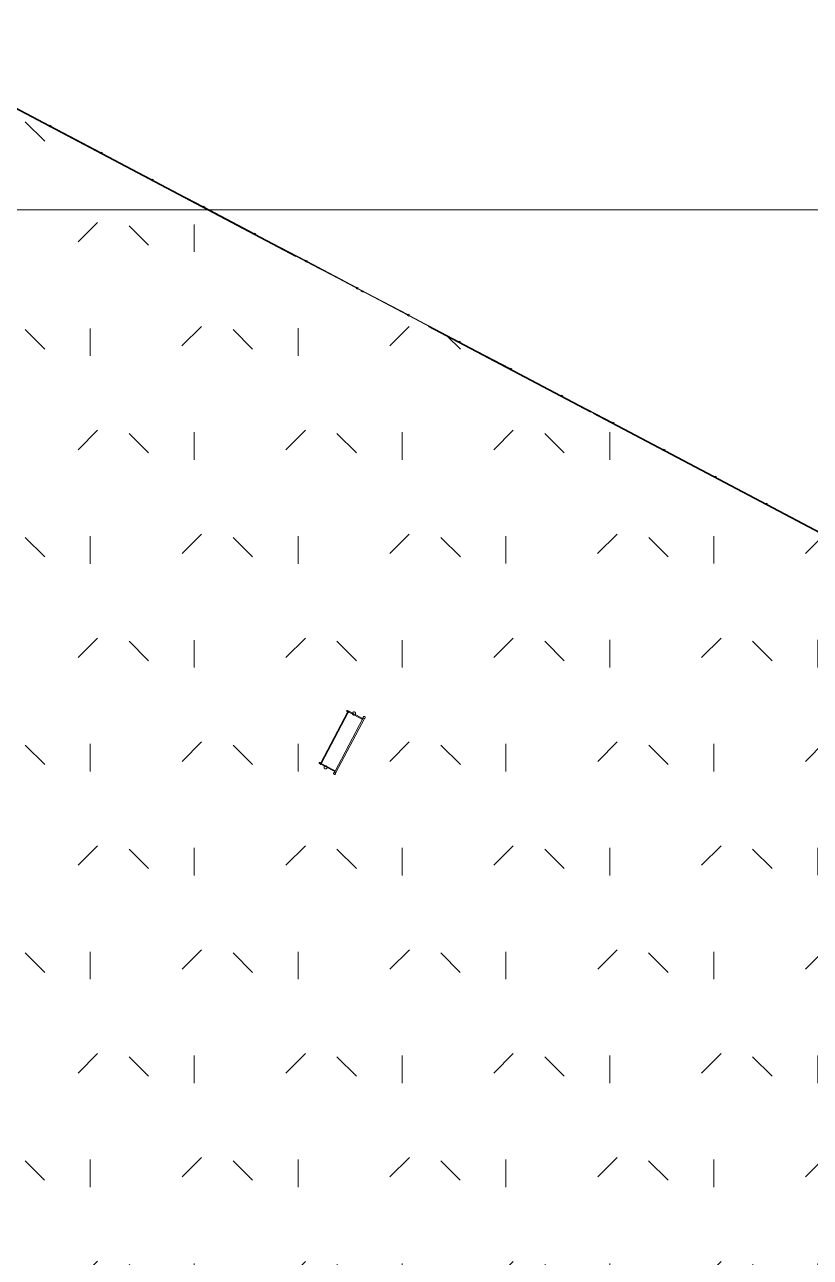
# Model space of a CAD drawing. Header units: metres. Extents: x -207 to 292, y -187 to 169.
# Drawn here: x -47.29 to -20.13, y 82.7 to 125.32 of the extents above; entities that cross this region are included whole.
import ezdxf

# ---------------------------------------------------------------- set-up
doc = ezdxf.new("R2010")
doc.units = ezdxf.units.M
doc.linetypes.add('IMPORT-IMPORT-LÍMITE2 _2_', pattern=[36.83, 6.35, -2.54, 0, -2.54, 25.4, 0, 0, 0])
for name, color, linetype, lineweight in [('A-GLAZ-CWMG', 7, 'Continuous', 9), ('ACHURADO', 7, 'Continuous', 9), ('C-TOPO', 7, 'Continuous', 9), ('G-IMPT', 7, 'Continuous', 9), ('grilla', 7, 'Continuous', 9), ('linea propiedad', 7, 'IMPORT-IMPORT-LÍMITE2 _2_', 35)]:
    doc.layers.add(name, color=color, linetype=linetype, lineweight=lineweight)
doc.layers.add('PR10-ARQ-PL-001-Emplazamiento-C-1_dwg', color=7, linetype='Continuous', lineweight=9, true_color=0x767676)

# ---------------------------------------------------------------- blocks, each defined once
blk = doc.blocks.new('PR10-ARQ-PL-001-Emplazamiento-C-1_dwg_Circular Mullion - 5mm-517344-PLANTA EMPLAZAMIENTO-674655-PLANTA EMPLAZAMIENTO ACTUALIZADO')
at = {"layer": 'A-GLAZ-CWMG', "flags": 128}
for points in [[(-84.442, 139.656), (-83.711, 141.464), (-83.713, 141.465), (-83.716, 141.466), (-84.446, 139.658), (-84.444, 139.657)], [(-84.444, 139.657), (-83.713, 141.465)]]:
    blk.add_lwpolyline(points, close=True, dxfattribs=at)
blk = doc.blocks.new('PR10-ARQ-PL-001-Emplazamiento-C-1_dwg_Rectangular Mullion - 50 x 50 mm-517346-PLANTA EMPLAZAMIENTO-674657-PLANTA EMPLAZAMIENTO ACTUALIZADO')
at = {"layer": 'A-GLAZ-CWMG', "flags": 128}
blk.add_lwpolyline([(0.025, 0.025), (-0.025, 0.025), (-0.025, -0.025), (0.025, -0.025)], close=True, dxfattribs=at)
blk = doc.blocks.new('PR10-ARQ-PL-001-Emplazamiento-C-1_dwg_Rectangular Mullion - 50 x 50 mm-517357-PLANTA EMPLAZAMIENTO-674659-PLANTA EMPLAZAMIENTO ACTUALIZADO')
at = {"layer": 'A-GLAZ-CWMG', "flags": 128}
blk.add_lwpolyline([(0.025, 0.025), (0.025, -0.025), (-0.025, -0.025), (-0.025, 0.025)], close=True, dxfattribs=at)
blk = doc.blocks.new('PR10-ARQ-PL-001-Emplazamiento-C-1_dwg_Sports-Recreation_Goals-Nets_Unisport_Minihandball-goal-anchored - Default-580701-PLANTA EMPLAZAMIENTO-674709-PLANTA EMPLAZAMIENTO ACTUALIZADO')
at = {"layer": 'G-IMPT', "flags": 128}
for points in [[(-1.038, 0.123), (-1.04, 0.123), (-1.042, 0.124), (-1.044, 0.124), (-1.046, 0.124), (-1.048, 0.124), (-1.05, 0.124), (-1.053, 0.124), (-1.055, 0.124), (-1.057, 0.124), (-1.059, 0.124), (-1.061, 0.123), (-1.063, 0.123), (-1.065, 0.123), (-1.067, 0.122), (-1.069, 0.121), (-1.071, 0.121), (-1.073, 0.12), (-1.075, 0.119), (-1.077, 0.118), (-1.078, 0.117), (-1.08, 0.116), (-1.082, 0.115), (-1.084, 0.114), (-1.085, 0.112), (-1.087, 0.111), (-1.089, 0.11), (-1.09, 0.108), (-1.092, 0.107), (-1.093, 0.105), (-1.094, 0.103), (-1.095, 0.102), (-1.097, 0.1), (-1.098, 0.098), (-1.099, 0.096), (-1.1, 0.095), (-1.101, 0.093), (-1.102, 0.091), (-1.102, 0.089), (-1.103, 0.087), (-1.104, 0.085), (-1.104, 0.083), (-1.105, 0.081), (-1.105, 0.079), (-1.106, 0.077), (-1.106, 0.075), (-1.106, 0.073), (-1.106, 0.07), (-1.106, 0.068), (-1.106, 0.066), (-1.106, 0.064), (-1.106, 0.062), (-1.105, 0.06), (-1.105, 0.058), (-1.104, 0.056), (-1.104, 0.054), (-1.103, 0.052), (-1.102, 0.05), (-1.102, 0.048), (-1.101, 0.046), (-1.1, 0.044), (-1.099, 0.042), (-1.098, 0.041), (-1.097, 0.039), (-1.095, 0.037), (-1.094, 0.035), (-1.093, 0.034), (-1.092, 0.032), (-1.09, 0.031), (-1.089, 0.029), (-1.087, 0.028), (-1.085, 0.026), (-1.084, 0.025), (-1.082, 0.024), (-1.08, 0.023), (-1.078, 0.022), (-1.077, 0.021), (-1.075, 0.02), (-1.073, 0.019), (-1.071, 0.018), (-1.069, 0.017), (-1.067, 0.017), (-1.065, 0.016), (-1.063, 0.016), (-1.061, 0.015), (-1.059, 0.015), (-1.057, 0.015), (-1.055, 0.015), (-1.053, 0.014), (-1.05, 0.014), (-1.048, 0.014), (-1.046, 0.015), (-1.044, 0.015), (-1.042, 0.015), (-1.04, 0.016), (-1.038, 0.016)], [(-1.038, 0.261), (-1.038, 0.293), (-1.043, 0.293), (-1.043, 0.261)], [(-1.024, 0.305), (-1.022, 0.305), (-1.021, 0.305), (-1.02, 0.304), (-1.018, 0.304), (-1.017, 0.304), (-1.016, 0.305), (-1.014, 0.305), (-1.013, 0.305), (-1.011, 0.305), (-1.009, 0.306), (-1.007, 0.307), (-1.006, 0.308), (-1.004, 0.309), (-1.003, 0.31), (-1.001, 0.311), (-1, 0.312), (-1, 0.313), (-0.999, 0.315), (-0.999, 0.316), (-0.998, 0.317), (-0.998, 0.319), (-0.998, 0.324), (-0.998, 0.325), (-0.999, 0.327), (-0.999, 0.328), (-1, 0.329), (-1, 0.331), (-1.001, 0.332), (-1.003, 0.333), (-1.004, 0.334), (-1.006, 0.335), (-1.007, 0.336), (-1.009, 0.337), (-1.011, 0.337), (-1.013, 0.338), (-1.015, 0.338), (-1.016, 0.338), (-1.018, 0.338), (-1.02, 0.338), (-1.022, 0.338), (-1.024, 0.338), (-1.026, 0.337), (-1.027, 0.337), (-1.029, 0.336), (-1.031, 0.335), (-1.032, 0.334), (-1.034, 0.333), (-1.035, 0.332), (-1.036, 0.331), (-1.037, 0.329), (-1.037, 0.328), (-1.038, 0.327), (-1.038, 0.325), (-1.038, 0.324), (-1.038, 0.319), (-1.038, 0.317), (-1.038, 0.316), (-1.037, 0.315), (-1.037, 0.313), (-1.036, 0.312), (-1.035, 0.311), (-1.034, 0.31), (-1.032, 0.309), (-1.031, 0.308), (-1.029, 0.307), (-1.027, 0.306), (-1.026, 0.305)], [(-1.006, -0.231), (-1.006, 0.293), (-1.038, 0.293), (-1.038, -0.231)], [(-1.022, 0.293), (-1.014, 0.293), (-1.014, 0.305), (-1.016, 0.305), (-1.017, 0.304), (-1.018, 0.304), (-1.02, 0.304), (-1.021, 0.305), (-1.022, 0.305)], [(-0.988, 0.261), (-0.988, 0.293), (-1.006, 0.293), (-1.006, 0.261)], [(-1.006, 0.101), (-1.006, 0.038), (-1.005, 0.039), (-1.004, 0.041), (-1.003, 0.043), (-1.002, 0.045), (-1.001, 0.047), (-1, 0.048), (-0.999, 0.05), (-0.999, 0.052), (-0.998, 0.054), (-0.998, 0.056), (-0.997, 0.058), (-0.997, 0.06), (-0.996, 0.062), (-0.996, 0.064), (-0.996, 0.066), (-0.996, 0.068), (-0.996, 0.07), (-0.996, 0.072), (-0.996, 0.074), (-0.996, 0.077), (-0.997, 0.079), (-0.997, 0.081), (-0.998, 0.083), (-0.998, 0.084), (-0.999, 0.086), (-0.999, 0.088), (-1, 0.09), (-1.001, 0.092), (-1.002, 0.094), (-1.003, 0.096), (-1.004, 0.098), (-1.005, 0.099)], [(-0.988, 0.264), (0.988, 0.264), (0.988, 0.29), (-0.988, 0.29)], [(0.988, 0.261), (1.006, 0.261), (1.006, 0.293), (0.988, 0.293)], [(1.006, 0.101), (1.005, 0.099), (1.004, 0.098), (1.003, 0.096), (1.002, 0.094), (1.001, 0.092), (1, 0.09), (0.999, 0.088), (0.999, 0.086), (0.998, 0.084), (0.998, 0.083), (0.997, 0.081), (0.997, 0.079), (0.996, 0.077), (0.996, 0.074), (0.996, 0.072), (0.996, 0.07), (0.996, 0.068), (0.996, 0.066), (0.996, 0.064), (0.996, 0.062), (0.997, 0.06), (0.997, 0.058), (0.998, 0.056), (0.998, 0.054), (0.999, 0.052), (0.999, 0.05), (1, 0.048), (1.001, 0.047), (1.002, 0.045), (1.003, 0.043), (1.004, 0.041), (1.005, 0.039), (1.006, 0.038)], [(1.013, 0.305), (1.014, 0.305), (1.016, 0.305), (1.017, 0.304), (1.018, 0.304), (1.02, 0.304), (1.021, 0.305), (1.022, 0.305), (1.024, 0.305), (1.026, 0.305), (1.027, 0.306), (1.029, 0.307), (1.031, 0.308), (1.032, 0.309), (1.034, 0.31), (1.035, 0.311), (1.036, 0.312), (1.037, 0.313), (1.037, 0.315), (1.038, 0.316), (1.038, 0.317), (1.038, 0.319), (1.038, 0.324), (1.038, 0.325), (1.038, 0.327), (1.037, 0.328), (1.037, 0.329), (1.036, 0.331), (1.035, 0.332), (1.034, 0.333), (1.032, 0.334), (1.031, 0.335), (1.029, 0.336), (1.027, 0.337), (1.026, 0.337), (1.024, 0.338), (1.022, 0.338), (1.02, 0.338), (1.018, 0.338), (1.016, 0.338), (1.015, 0.338), (1.013, 0.338), (1.011, 0.337), (1.009, 0.337), (1.007, 0.336), (1.006, 0.335), (1.004, 0.334), (1.003, 0.333), (1.001, 0.332), (1, 0.331), (1, 0.329), (0.999, 0.328), (0.999, 0.327), (0.998, 0.325), (0.998, 0.324), (0.998, 0.319), (0.998, 0.317), (0.999, 0.316), (0.999, 0.315), (1, 0.313), (1, 0.312), (1.001, 0.311), (1.003, 0.31), (1.004, 0.309), (1.006, 0.308), (1.007, 0.307), (1.009, 0.306), (1.011, 0.305)], [(1.006, -0.231), (1.038, -0.231), (1.038, 0.293), (1.006, 0.293)], [(1.014, 0.293), (1.022, 0.293), (1.022, 0.305), (1.021, 0.305), (1.02, 0.304), (1.018, 0.304), (1.017, 0.304), (1.016, 0.305), (1.014, 0.305)], [(1.038, 0.261), (1.043, 0.261), (1.043, 0.293), (1.038, 0.293)], [(1.038, 0.123), (1.038, 0.016), (1.04, 0.016), (1.042, 0.015), (1.044, 0.015), (1.046, 0.015), (1.048, 0.014), (1.05, 0.014), (1.053, 0.014), (1.055, 0.015), (1.057, 0.015), (1.059, 0.015), (1.061, 0.015), (1.063, 0.016), (1.065, 0.016), (1.067, 0.017), (1.069, 0.017), (1.071, 0.018), (1.073, 0.019), (1.075, 0.02), (1.077, 0.021), (1.078, 0.022), (1.08, 0.023), (1.082, 0.024), (1.084, 0.025), (1.085, 0.026), (1.087, 0.028), (1.089, 0.029), (1.09, 0.031), (1.092, 0.032), (1.093, 0.034), (1.094, 0.035), (1.095, 0.037), (1.097, 0.039), (1.098, 0.041), (1.099, 0.042), (1.1, 0.044), (1.101, 0.046), (1.102, 0.048), (1.102, 0.05), (1.103, 0.052), (1.104, 0.054), (1.104, 0.056), (1.105, 0.058), (1.105, 0.06), (1.106, 0.062), (1.106, 0.064), (1.106, 0.066), (1.106, 0.068), (1.106, 0.07), (1.106, 0.073), (1.106, 0.075), (1.106, 0.077), (1.105, 0.079), (1.105, 0.081), (1.104, 0.083), (1.104, 0.085), (1.103, 0.087), (1.102, 0.089), (1.102, 0.091), (1.101, 0.093), (1.1, 0.095), (1.099, 0.096), (1.098, 0.098), (1.097, 0.1), (1.095, 0.102), (1.094, 0.103), (1.093, 0.105), (1.092, 0.107), (1.09, 0.108), (1.089, 0.11), (1.087, 0.111), (1.085, 0.112), (1.084, 0.114), (1.082, 0.115), (1.08, 0.116), (1.078, 0.117), (1.077, 0.118), (1.075, 0.119), (1.073, 0.12), (1.071, 0.121), (1.069, 0.121), (1.067, 0.122), (1.065, 0.123), (1.063, 0.123), (1.061, 0.123), (1.059, 0.124), (1.057, 0.124), (1.055, 0.124), (1.053, 0.124), (1.05, 0.124), (1.048, 0.124), (1.046, 0.124), (1.044, 0.124), (1.042, 0.124), (1.04, 0.123)], [(-1.067, -0.28), (-1.068, -0.279), (-1.069, -0.278), (-1.071, -0.277), (-1.072, -0.276), (-1.073, -0.275), (-1.075, -0.274), (-1.076, -0.273), (-1.078, -0.272), (-1.079, -0.271), (-1.081, -0.271), (-1.082, -0.27), (-1.084, -0.27), (-1.085, -0.269), (-1.087, -0.269), (-1.089, -0.269), (-1.09, -0.269), (-1.092, -0.268), (-1.094, -0.268), (-1.095, -0.269), (-1.097, -0.269), (-1.099, -0.269), (-1.1, -0.269), (-1.102, -0.27), (-1.103, -0.27), (-1.105, -0.271), (-1.107, -0.271), (-1.108, -0.272), (-1.11, -0.273), (-1.111, -0.273), (-1.112, -0.274), (-1.114, -0.275), (-1.115, -0.276), (-1.116, -0.277), (-1.118, -0.278), (-1.119, -0.28), (-1.12, -0.281), (-1.121, -0.282), (-1.122, -0.283), (-1.123, -0.285), (-1.124, -0.286), (-1.124, -0.288), (-1.125, -0.289), (-1.126, -0.291), (-1.126, -0.292), (-1.127, -0.294), (-1.127, -0.295), (-1.128, -0.297), (-1.128, -0.299), (-1.128, -0.3), (-1.128, -0.302), (-1.128, -0.304), (-1.128, -0.305), (-1.128, -0.307), (-1.128, -0.309), (-1.128, -0.31), (-1.127, -0.312), (-1.127, -0.313), (-1.126, -0.315), (-1.126, -0.317), (-1.125, -0.318), (-1.124, -0.32), (-1.124, -0.321), (-1.123, -0.323), (-1.122, -0.324), (-1.121, -0.325), (-1.12, -0.327), (-1.119, -0.328), (-1.118, -0.329), (-1.116, -0.33), (-1.115, -0.331), (-1.114, -0.332), (-1.112, -0.333), (-1.111, -0.334), (-1.11, -0.335), (-1.108, -0.335), (-1.107, -0.336), (-1.105, -0.337), (-1.103, -0.337), (-1.102, -0.338), (-1.1, -0.338), (-1.099, -0.338), (-1.097, -0.339), (-1.095, -0.339), (-1.094, -0.339), (-1.092, -0.339), (-1.09, -0.339), (-1.089, -0.339), (-1.087, -0.338), (-1.085, -0.338), (-1.084, -0.338), (-1.082, -0.337), (-1.081, -0.336), (-1.079, -0.336), (-1.078, -0.335), (-1.076, -0.334), (-1.075, -0.334), (-1.073, -0.333), (-1.072, -0.332), (-1.071, -0.331), (-1.069, -0.33), (-1.068, -0.328), (-1.067, -0.327)], [(-1.067, -0.285), (-0.79, -0.285), (-0.79, -0.28), (-1.067, -0.28)], [(-1.067, -0.327), (1.066, -0.327), (1.066, -0.285), (-1.067, -0.285)], [(-1.007, -0.28), (-1.007, -0.231), (-1.037, -0.231), (-1.037, -0.28)], [(0.79, -0.285), (1.066, -0.285), (1.066, -0.28), (0.79, -0.28)], [(1.007, -0.28), (1.037, -0.28), (1.037, -0.231), (1.007, -0.231)], [(1.066, -0.28), (1.066, -0.327), (1.067, -0.328), (1.068, -0.33), (1.07, -0.331), (1.071, -0.332), (1.072, -0.333), (1.074, -0.334), (1.075, -0.334), (1.076, -0.335), (1.078, -0.336), (1.079, -0.336), (1.081, -0.337), (1.083, -0.338), (1.084, -0.338), (1.086, -0.338), (1.088, -0.339), (1.089, -0.339), (1.091, -0.339), (1.093, -0.339), (1.094, -0.339), (1.096, -0.339), (1.097, -0.338), (1.099, -0.338), (1.101, -0.338), (1.102, -0.337), (1.104, -0.337), (1.105, -0.336), (1.107, -0.335), (1.108, -0.335), (1.11, -0.334), (1.111, -0.333), (1.113, -0.332), (1.114, -0.331), (1.115, -0.33), (1.117, -0.329), (1.118, -0.328), (1.119, -0.327), (1.12, -0.325), (1.121, -0.324), (1.122, -0.323), (1.123, -0.321), (1.123, -0.32), (1.124, -0.318), (1.125, -0.317), (1.125, -0.315), (1.126, -0.313), (1.126, -0.312), (1.127, -0.31), (1.127, -0.309), (1.127, -0.307), (1.127, -0.305), (1.127, -0.304), (1.127, -0.302), (1.127, -0.3), (1.127, -0.299), (1.127, -0.297), (1.126, -0.295), (1.126, -0.294), (1.125, -0.292), (1.125, -0.291), (1.124, -0.289), (1.123, -0.288), (1.123, -0.286), (1.122, -0.285), (1.121, -0.283), (1.12, -0.282), (1.119, -0.281), (1.118, -0.28), (1.117, -0.278), (1.115, -0.277), (1.114, -0.276), (1.113, -0.275), (1.111, -0.274), (1.11, -0.273), (1.108, -0.273), (1.107, -0.272), (1.105, -0.271), (1.104, -0.271), (1.102, -0.27), (1.101, -0.27), (1.099, -0.269), (1.097, -0.269), (1.096, -0.269), (1.094, -0.269), (1.093, -0.268), (1.091, -0.268), (1.089, -0.269), (1.088, -0.269), (1.086, -0.269), (1.084, -0.269), (1.083, -0.27), (1.081, -0.27), (1.079, -0.271), (1.078, -0.271), (1.076, -0.272), (1.075, -0.273), (1.074, -0.274), (1.072, -0.275), (1.071, -0.276), (1.07, -0.277), (1.068, -0.278), (1.067, -0.279)], [(1.099, -0.293), (1.099, -0.293), (1.099, -0.293)]]:
    blk.add_lwpolyline(points, close=True, dxfattribs=at)
blk.add_lwpolyline([(-1.099, -0.293), (-1.099, -0.293), (-1.099, -0.293), (-1.099, -0.293), (-1.099, -0.293), (-1.099, -0.293)], dxfattribs=at)
blk = doc.blocks.new('PR10-ARQ-PL-001-Emplazamiento-C-1_dwg-674643-PLANTA EMPLAZAMIENTO ACTUALIZADO')
at = {"layer": 'ACHURADO'}
h = blk.add_hatch(dxfattribs=at)
h.set_pattern_fill('FP_1', color=256, style=0, pattern_type=2)
h.set_pattern_definition([(90, (-655750.258, -5498481.082), (-3.592, 3.592), [0.9525, -6.232]), (45, (-655750.258, -5498481.082), (-3.5921024484, 3.5921024484), [0.9525, -4.127]), (135, (-655750.258, -5498481.082), (-3.5921024484, -3.5921024484), [0.9525, -4.127])])
h.paths.add_polyline_path([(-161.771, -49.779), (-127.862, -43.679), (-120.948, -28.309), (-111.803, -11.418), (-104.331, 0.453), (-97.266, 16.755), (-92.284, 29.861), (-84.153, 48.383), (-83.895, 48.922), (-83.576, 49.56), (-83.246, 50.193), (-82.906, 50.82), (-82.555, 51.442), (-82.193, 52.057), (-81.821, 52.666), (-81.047, 53.865), (-80.645, 54.455), (-80.233, 55.037), (-79.811, 55.613), (-79.38, 56.182), (-75.091, 62.133), (-74.617, 62.76), (-74.134, 63.38), (-73.641, 63.992), (-73.138, 64.596), (-72.625, 65.192), (-72.103, 65.779), (-71.572, 66.359), (-70.664, 67.305), (-70.482, 67.491), (-69.923, 68.045), (-69.356, 68.589), (-68.78, 69.124), (-68.196, 69.65), (-67.003, 70.673), (-66.394, 71.17), (-65.778, 71.658), (-65.153, 72.136), (-64.522, 72.603), (-63.882, 73.061), (-63.236, 73.508), (-62.583, 73.945), (-61.922, 74.371), (-61.255, 74.787), (-60.582, 75.192), (-59.902, 75.586), (-59.306, 75.883), (-58.704, 76.167), (-58.097, 76.441), (-57.486, 76.702), (-56.869, 76.952), (-56.247, 77.19), (-55.621, 77.416), (-54.991, 77.63), (-54.357, 77.832), (-53.077, 78.199), (-52.433, 78.364), (-51.785, 78.517), (-51.134, 78.658), (-50.481, 78.785), (-49.826, 78.901), (-49.168, 79.003), (-48.509, 79.093), (-47.848, 79.171), (-47.185, 79.236), (-45.858, 79.327), (-45.193, 79.354), (-44.527, 79.367), (-43.862, 79.368), (-43.196, 79.357), (-42.531, 79.332), (-41.867, 79.295), (-41.203, 79.245), (-40.54, 79.183), (-39.879, 79.108), (-39.219, 79.02), (-38.562, 78.919), (-37.906, 78.806), (-37.252, 78.68), (-36.601, 78.542), (-35.953, 78.392), (-35.308, 78.229), (-34.666, 78.053), (47.551, 57.663), (47.81, 57.578), (48.073, 57.505), (48.338, 57.445), (48.607, 57.396), (48.877, 57.361), (49.148, 57.338), (49.421, 57.327), (49.693, 57.329), (49.966, 57.344), (50.237, 57.372), (50.506, 57.412), (50.774, 57.464), (51.038, 57.529), (51.3, 57.606), (51.811, 57.797), (52.059, 57.909), (52.301, 58.033), (52.538, 58.169), (52.768, 58.315), (52.991, 58.471), (53.207, 58.638), (53.414, 58.815), (53.614, 59.001), (53.804, 59.196), (53.985, 59.4), (54.156, 59.612), (54.318, 59.831), (54.469, 60.058), (54.609, 60.292), (54.738, 60.532), (54.856, 60.778), (54.962, 61.028), (55.057, 61.284), (55.14, 61.544), (55.21, 61.807), (55.269, 62.073), (55.314, 62.342), (55.348, 62.613), (55.368, 62.884), (55.486, 68.004), (-83.704, 141.488), (-151.221, -23.933)])
h.paths.add_polyline_path([(-98.109, 19.735), (-100.027, 20.525), (-97.678, 26.227), (-95.761, 25.431), (-97.988, 20.027)])
h.paths.add_polyline_path([(-94.264, 28.288), (-97.543, 29.64), (-95.193, 35.341), (-91.917, 33.984), (-94.257, 28.306)])
h.paths.add_polyline_path([(-88.37, 41.33), (-91.648, 42.682), (-89.298, 48.383), (-86.02, 47.032), (-88.359, 41.356)])
h.paths.add_polyline_path([(-107.511, 62.681), (-109.81, 61.362), (-111.554, 61.194), (-112.168, 61.108), (-111.143, 62.121), (-109.024, 62.933)])
h.paths.add_polyline_path([(-107.511, 62.681), (-104.877, 62.965), (-103.986, 62.697), (-104.876, 62.403)])
h.paths.add_polyline_path([(-106.042, 59.476), (-106.66, 60.171), (-107.511, 62.681), (-106.15, 60.408)])
h.paths.add_polyline_path([(-97.117, 62.944), (-99.416, 61.625), (-101.16, 61.457), (-101.774, 61.371), (-100.749, 62.384), (-98.63, 63.196)])
h.paths.add_polyline_path([(-95.648, 59.739), (-96.266, 60.434), (-97.117, 62.944), (-95.756, 60.671)])
h.paths.add_polyline_path([(-94.482, 62.666), (-97.117, 62.944), (-94.483, 63.228), (-93.592, 62.96)])
h.paths.add_polyline_path([(-104.12, 64.725), (-104.103, 64.74), (-104.082, 64.735)])
h.paths.add_polyline_path([(-103.959, 75.174), (-101.325, 75.458), (-100.433, 75.19), (-101.324, 74.896)])
h.paths.add_polyline_path([(-108.615, 73.601), (-107.591, 74.613), (-105.472, 75.426), (-103.959, 75.174), (-106.258, 73.855), (-108.002, 73.687)])
h.paths.add_polyline_path([(-100.567, 77.218), (-100.55, 77.233), (-100.53, 77.228)])
at = {"layer": 'C-TOPO', "flags": 128}
for points in [[(-51.492, 124.482), (-41.665, 119.294), (-40.271, 118.558), (-37.498, 117.094), (-37.374, 117.028), (-36.681, 116.663), (-22.641, 109.25), (-22.47, 109.16), (-21.7, 108.754), (-21.543, 108.671), (-21.436, 108.615), (-21.378, 108.584), (-21.275, 108.529), (-20.386, 108.06), (-20.377, 108.055), (-20.368, 108.05), (-20.336, 108.033), (-17.774, 106.681)], [(-17.774, 106.681), (-20.336, 108.033), (-20.368, 108.05), (-20.377, 108.055), (-20.386, 108.06), (-21.275, 108.529), (-21.378, 108.584), (-21.436, 108.615), (-21.543, 108.671), (-21.7, 108.754), (-22.47, 109.16), (-22.641, 109.25), (-36.681, 116.663), (-37.374, 117.028), (-37.498, 117.094), (-40.271, 118.558), (-41.665, 119.294), (-51.492, 124.482)]]:
    blk.add_lwpolyline(points, dxfattribs=at)
at = {"layer": 'grilla'}
blk.add_line((-207.182, 118.918), (240.531, 118.918), dxfattribs=at)
at = {"layer": 'linea propiedad', "flags": 128}
blk.add_lwpolyline([(143.795, -0.255), (151.813, 17.148), (-83.704, 141.488), (-161.771, -49.779), (-137.14, -85.351), (-83.167, -127.74), (-59.701, -140.481)], dxfattribs=at)
for name, p, rotation in [('PR10-ARQ-PL-001-Emplazamiento-C-1_dwg_Circular Mullion - 5mm-517344-PLANTA EMPLAZAMIENTO-674655-PLANTA EMPLAZAMIENTO ACTUALIZADO', (-195.662, 52.905), 264.1728744364905), ('PR10-ARQ-PL-001-Emplazamiento-C-1_dwg_Circular Mullion - 5mm-517344-PLANTA EMPLAZAMIENTO-674655-PLANTA EMPLAZAMIENTO ACTUALIZADO', (-195.662, 52.905), 264.1728744364905), ('PR10-ARQ-PL-001-Emplazamiento-C-1_dwg_Circular Mullion - 5mm-517344-PLANTA EMPLAZAMIENTO-674655-PLANTA EMPLAZAMIENTO ACTUALIZADO', (-195.662, 52.905), 264.1728744364905), ('PR10-ARQ-PL-001-Emplazamiento-C-1_dwg_Circular Mullion - 5mm-517344-PLANTA EMPLAZAMIENTO-674655-PLANTA EMPLAZAMIENTO ACTUALIZADO', (-193.893, 51.972), 264.1728744364904), ('PR10-ARQ-PL-001-Emplazamiento-C-1_dwg_Circular Mullion - 5mm-517344-PLANTA EMPLAZAMIENTO-674655-PLANTA EMPLAZAMIENTO ACTUALIZADO', (-193.893, 51.972), 264.1728744364904), ('PR10-ARQ-PL-001-Emplazamiento-C-1_dwg_Circular Mullion - 5mm-517344-PLANTA EMPLAZAMIENTO-674655-PLANTA EMPLAZAMIENTO ACTUALIZADO', (-193.893, 51.972), 264.1728744364904), ('PR10-ARQ-PL-001-Emplazamiento-C-1_dwg_Circular Mullion - 5mm-517344-PLANTA EMPLAZAMIENTO-674655-PLANTA EMPLAZAMIENTO ACTUALIZADO', (-192.124, 51.038), 264.1728744364909), ('PR10-ARQ-PL-001-Emplazamiento-C-1_dwg_Circular Mullion - 5mm-517344-PLANTA EMPLAZAMIENTO-674655-PLANTA EMPLAZAMIENTO ACTUALIZADO', (-192.124, 51.038), 264.1728744364905), ('PR10-ARQ-PL-001-Emplazamiento-C-1_dwg_Circular Mullion - 5mm-517344-PLANTA EMPLAZAMIENTO-674655-PLANTA EMPLAZAMIENTO ACTUALIZADO', (-192.124, 51.038), 264.1728744364909), ('PR10-ARQ-PL-001-Emplazamiento-C-1_dwg_Circular Mullion - 5mm-517344-PLANTA EMPLAZAMIENTO-674655-PLANTA EMPLAZAMIENTO ACTUALIZADO', (-190.356, 50.104), 264.17287443649), ('PR10-ARQ-PL-001-Emplazamiento-C-1_dwg_Circular Mullion - 5mm-517344-PLANTA EMPLAZAMIENTO-674655-PLANTA EMPLAZAMIENTO ACTUALIZADO', (-190.356, 50.104), 264.1728744364904), ('PR10-ARQ-PL-001-Emplazamiento-C-1_dwg_Circular Mullion - 5mm-517344-PLANTA EMPLAZAMIENTO-674655-PLANTA EMPLAZAMIENTO ACTUALIZADO', (-190.356, 50.104), 264.1728744364899), ('PR10-ARQ-PL-001-Emplazamiento-C-1_dwg_Circular Mullion - 5mm-517344-PLANTA EMPLAZAMIENTO-674655-PLANTA EMPLAZAMIENTO ACTUALIZADO', (-188.587, 49.171), 264.1728744364909), ('PR10-ARQ-PL-001-Emplazamiento-C-1_dwg_Circular Mullion - 5mm-517344-PLANTA EMPLAZAMIENTO-674655-PLANTA EMPLAZAMIENTO ACTUALIZADO', (-188.587, 49.171), 264.1728744364909), ('PR10-ARQ-PL-001-Emplazamiento-C-1_dwg_Circular Mullion - 5mm-517344-PLANTA EMPLAZAMIENTO-674655-PLANTA EMPLAZAMIENTO ACTUALIZADO', (-188.587, 49.171), 264.1728744364909), ('PR10-ARQ-PL-001-Emplazamiento-C-1_dwg_Circular Mullion - 5mm-517344-PLANTA EMPLAZAMIENTO-674655-PLANTA EMPLAZAMIENTO ACTUALIZADO', (-186.818, 48.237), 264.17287443649), ('PR10-ARQ-PL-001-Emplazamiento-C-1_dwg_Circular Mullion - 5mm-517344-PLANTA EMPLAZAMIENTO-674655-PLANTA EMPLAZAMIENTO ACTUALIZADO', (-186.818, 48.237), 264.17287443649), ('PR10-ARQ-PL-001-Emplazamiento-C-1_dwg_Circular Mullion - 5mm-517344-PLANTA EMPLAZAMIENTO-674655-PLANTA EMPLAZAMIENTO ACTUALIZADO', (-186.818, 48.237), 264.17287443649), ('PR10-ARQ-PL-001-Emplazamiento-C-1_dwg_Circular Mullion - 5mm-517344-PLANTA EMPLAZAMIENTO-674655-PLANTA EMPLAZAMIENTO ACTUALIZADO', (-185.049, 47.304), 264.1728744364904), ('PR10-ARQ-PL-001-Emplazamiento-C-1_dwg_Circular Mullion - 5mm-517344-PLANTA EMPLAZAMIENTO-674655-PLANTA EMPLAZAMIENTO ACTUALIZADO', (-185.049, 47.304), 264.1728744364904), ('PR10-ARQ-PL-001-Emplazamiento-C-1_dwg_Circular Mullion - 5mm-517344-PLANTA EMPLAZAMIENTO-674655-PLANTA EMPLAZAMIENTO ACTUALIZADO', (-185.049, 47.304), 264.1728744364904), ('PR10-ARQ-PL-001-Emplazamiento-C-1_dwg_Circular Mullion - 5mm-517344-PLANTA EMPLAZAMIENTO-674655-PLANTA EMPLAZAMIENTO ACTUALIZADO', (-183.281, 46.37), 264.1728744364905), ('PR10-ARQ-PL-001-Emplazamiento-C-1_dwg_Circular Mullion - 5mm-517344-PLANTA EMPLAZAMIENTO-674655-PLANTA EMPLAZAMIENTO ACTUALIZADO', (-183.281, 46.37), 264.1728744364905), ('PR10-ARQ-PL-001-Emplazamiento-C-1_dwg_Circular Mullion - 5mm-517344-PLANTA EMPLAZAMIENTO-674655-PLANTA EMPLAZAMIENTO ACTUALIZADO', (-183.281, 46.37), 264.1728744364905), ('PR10-ARQ-PL-001-Emplazamiento-C-1_dwg_Circular Mullion - 5mm-517344-PLANTA EMPLAZAMIENTO-674655-PLANTA EMPLAZAMIENTO ACTUALIZADO', (-181.512, 45.436), 264.1728744364908), ('PR10-ARQ-PL-001-Emplazamiento-C-1_dwg_Circular Mullion - 5mm-517344-PLANTA EMPLAZAMIENTO-674655-PLANTA EMPLAZAMIENTO ACTUALIZADO', (-181.512, 45.436), 264.1728744364908), ('PR10-ARQ-PL-001-Emplazamiento-C-1_dwg_Circular Mullion - 5mm-517344-PLANTA EMPLAZAMIENTO-674655-PLANTA EMPLAZAMIENTO ACTUALIZADO', (-181.512, 45.436), 264.1728744364908), ('PR10-ARQ-PL-001-Emplazamiento-C-1_dwg_Circular Mullion - 5mm-517344-PLANTA EMPLAZAMIENTO-674655-PLANTA EMPLAZAMIENTO ACTUALIZADO', (-179.743, 44.503), 264.1728744364901), ('PR10-ARQ-PL-001-Emplazamiento-C-1_dwg_Circular Mullion - 5mm-517344-PLANTA EMPLAZAMIENTO-674655-PLANTA EMPLAZAMIENTO ACTUALIZADO', (-179.743, 44.503), 264.1728744364901), ('PR10-ARQ-PL-001-Emplazamiento-C-1_dwg_Circular Mullion - 5mm-517344-PLANTA EMPLAZAMIENTO-674655-PLANTA EMPLAZAMIENTO ACTUALIZADO', (-179.743, 44.503), 264.1728744364901), ('PR10-ARQ-PL-001-Emplazamiento-C-1_dwg_Circular Mullion - 5mm-517344-PLANTA EMPLAZAMIENTO-674655-PLANTA EMPLAZAMIENTO ACTUALIZADO', (-177.975, 43.569), 264.1728744364904), ('PR10-ARQ-PL-001-Emplazamiento-C-1_dwg_Circular Mullion - 5mm-517344-PLANTA EMPLAZAMIENTO-674655-PLANTA EMPLAZAMIENTO ACTUALIZADO', (-177.975, 43.569), 264.1728744364904), ('PR10-ARQ-PL-001-Emplazamiento-C-1_dwg_Circular Mullion - 5mm-517344-PLANTA EMPLAZAMIENTO-674655-PLANTA EMPLAZAMIENTO ACTUALIZADO', (-177.975, 43.569), 264.1728744364904), ('PR10-ARQ-PL-001-Emplazamiento-C-1_dwg_Circular Mullion - 5mm-517344-PLANTA EMPLAZAMIENTO-674655-PLANTA EMPLAZAMIENTO ACTUALIZADO', (-176.206, 42.636), 264.1728744364905), ('PR10-ARQ-PL-001-Emplazamiento-C-1_dwg_Circular Mullion - 5mm-517344-PLANTA EMPLAZAMIENTO-674655-PLANTA EMPLAZAMIENTO ACTUALIZADO', (-176.206, 42.636), 264.1728744364905), ('PR10-ARQ-PL-001-Emplazamiento-C-1_dwg_Circular Mullion - 5mm-517344-PLANTA EMPLAZAMIENTO-674655-PLANTA EMPLAZAMIENTO ACTUALIZADO', (-176.206, 42.636), 264.1728744364905), ('PR10-ARQ-PL-001-Emplazamiento-C-1_dwg_Circular Mullion - 5mm-517344-PLANTA EMPLAZAMIENTO-674655-PLANTA EMPLAZAMIENTO ACTUALIZADO', (-174.437, 41.702), 264.1728744364904), ('PR10-ARQ-PL-001-Emplazamiento-C-1_dwg_Circular Mullion - 5mm-517344-PLANTA EMPLAZAMIENTO-674655-PLANTA EMPLAZAMIENTO ACTUALIZADO', (-174.437, 41.702), 264.1728744364904), ('PR10-ARQ-PL-001-Emplazamiento-C-1_dwg_Circular Mullion - 5mm-517344-PLANTA EMPLAZAMIENTO-674655-PLANTA EMPLAZAMIENTO ACTUALIZADO', (-174.437, 41.702), 264.1728744364904), ('PR10-ARQ-PL-001-Emplazamiento-C-1_dwg_Circular Mullion - 5mm-517344-PLANTA EMPLAZAMIENTO-674655-PLANTA EMPLAZAMIENTO ACTUALIZADO', (-172.668, 40.768), 264.17287443649), ('PR10-ARQ-PL-001-Emplazamiento-C-1_dwg_Circular Mullion - 5mm-517344-PLANTA EMPLAZAMIENTO-674655-PLANTA EMPLAZAMIENTO ACTUALIZADO', (-172.668, 40.768), 264.17287443649), ('PR10-ARQ-PL-001-Emplazamiento-C-1_dwg_Circular Mullion - 5mm-517344-PLANTA EMPLAZAMIENTO-674655-PLANTA EMPLAZAMIENTO ACTUALIZADO', (-172.668, 40.768), 264.1728744364905), ('PR10-ARQ-PL-001-Emplazamiento-C-1_dwg_Circular Mullion - 5mm-517344-PLANTA EMPLAZAMIENTO-674655-PLANTA EMPLAZAMIENTO ACTUALIZADO', (-170.9, 39.835), 264.1728744364908), ('PR10-ARQ-PL-001-Emplazamiento-C-1_dwg_Circular Mullion - 5mm-517344-PLANTA EMPLAZAMIENTO-674655-PLANTA EMPLAZAMIENTO ACTUALIZADO', (-170.9, 39.835), 264.1728744364908), ('PR10-ARQ-PL-001-Emplazamiento-C-1_dwg_Circular Mullion - 5mm-517344-PLANTA EMPLAZAMIENTO-674655-PLANTA EMPLAZAMIENTO ACTUALIZADO', (-170.9, 39.835), 264.1728744364904), ('PR10-ARQ-PL-001-Emplazamiento-C-1_dwg_Circular Mullion - 5mm-517344-PLANTA EMPLAZAMIENTO-674655-PLANTA EMPLAZAMIENTO ACTUALIZADO', (-169.131, 38.901), 264.1728744364905), ('PR10-ARQ-PL-001-Emplazamiento-C-1_dwg_Circular Mullion - 5mm-517344-PLANTA EMPLAZAMIENTO-674655-PLANTA EMPLAZAMIENTO ACTUALIZADO', (-169.131, 38.901), 264.1728744364904), ('PR10-ARQ-PL-001-Emplazamiento-C-1_dwg_Circular Mullion - 5mm-517344-PLANTA EMPLAZAMIENTO-674655-PLANTA EMPLAZAMIENTO ACTUALIZADO', (-169.131, 38.901), 264.1728744364905), ('PR10-ARQ-PL-001-Emplazamiento-C-1_dwg_Sports-Recreation_Goals-Nets_Unisport_Minihandball-goal-anchored - Default-580701-PLANTA EMPLAZAMIENTO-674709-PLANTA EMPLAZAMIENTO ACTUALIZADO', (-36.334, 100.539), 62.17005654706021)]:
    blk.add_blockref(name, p, dxfattribs=dict(rotation=rotation))
at = {"extrusion": (0, 0, -1), "rotation": 27.82712556350956}
for name, p in [('PR10-ARQ-PL-001-Emplazamiento-C-1_dwg_Rectangular Mullion - 50 x 50 mm-517346-PLANTA EMPLAZAMIENTO-674657-PLANTA EMPLAZAMIENTO ACTUALIZADO', (46.406, 121.812)), ('PR10-ARQ-PL-001-Emplazamiento-C-1_dwg_Rectangular Mullion - 50 x 50 mm-517357-PLANTA EMPLAZAMIENTO-674659-PLANTA EMPLAZAMIENTO ACTUALIZADO', (46.406, 121.812)), ('PR10-ARQ-PL-001-Emplazamiento-C-1_dwg_Rectangular Mullion - 50 x 50 mm-517346-PLANTA EMPLAZAMIENTO-674657-PLANTA EMPLAZAMIENTO ACTUALIZADO', (44.638, 120.878)), ('PR10-ARQ-PL-001-Emplazamiento-C-1_dwg_Rectangular Mullion - 50 x 50 mm-517357-PLANTA EMPLAZAMIENTO-674659-PLANTA EMPLAZAMIENTO ACTUALIZADO', (44.638, 120.878)), ('PR10-ARQ-PL-001-Emplazamiento-C-1_dwg_Rectangular Mullion - 50 x 50 mm-517346-PLANTA EMPLAZAMIENTO-674657-PLANTA EMPLAZAMIENTO ACTUALIZADO', (42.869, 119.945)), ('PR10-ARQ-PL-001-Emplazamiento-C-1_dwg_Rectangular Mullion - 50 x 50 mm-517357-PLANTA EMPLAZAMIENTO-674659-PLANTA EMPLAZAMIENTO ACTUALIZADO', (42.869, 119.945)), ('PR10-ARQ-PL-001-Emplazamiento-C-1_dwg_Rectangular Mullion - 50 x 50 mm-517346-PLANTA EMPLAZAMIENTO-674657-PLANTA EMPLAZAMIENTO ACTUALIZADO', (41.1, 119.011)), ('PR10-ARQ-PL-001-Emplazamiento-C-1_dwg_Rectangular Mullion - 50 x 50 mm-517357-PLANTA EMPLAZAMIENTO-674659-PLANTA EMPLAZAMIENTO ACTUALIZADO', (41.1, 119.011)), ('PR10-ARQ-PL-001-Emplazamiento-C-1_dwg_Rectangular Mullion - 50 x 50 mm-517346-PLANTA EMPLAZAMIENTO-674657-PLANTA EMPLAZAMIENTO ACTUALIZADO', (39.331, 118.077)), ('PR10-ARQ-PL-001-Emplazamiento-C-1_dwg_Rectangular Mullion - 50 x 50 mm-517357-PLANTA EMPLAZAMIENTO-674659-PLANTA EMPLAZAMIENTO ACTUALIZADO', (39.331, 118.077)), ('PR10-ARQ-PL-001-Emplazamiento-C-1_dwg_Rectangular Mullion - 50 x 50 mm-517346-PLANTA EMPLAZAMIENTO-674657-PLANTA EMPLAZAMIENTO ACTUALIZADO', (37.563, 117.144)), ('PR10-ARQ-PL-001-Emplazamiento-C-1_dwg_Rectangular Mullion - 50 x 50 mm-517357-PLANTA EMPLAZAMIENTO-674659-PLANTA EMPLAZAMIENTO ACTUALIZADO', (37.563, 117.144)), ('PR10-ARQ-PL-001-Emplazamiento-C-1_dwg_Rectangular Mullion - 50 x 50 mm-517346-PLANTA EMPLAZAMIENTO-674657-PLANTA EMPLAZAMIENTO ACTUALIZADO', (35.794, 116.21)), ('PR10-ARQ-PL-001-Emplazamiento-C-1_dwg_Rectangular Mullion - 50 x 50 mm-517357-PLANTA EMPLAZAMIENTO-674659-PLANTA EMPLAZAMIENTO ACTUALIZADO', (35.794, 116.21)), ('PR10-ARQ-PL-001-Emplazamiento-C-1_dwg_Rectangular Mullion - 50 x 50 mm-517346-PLANTA EMPLAZAMIENTO-674657-PLANTA EMPLAZAMIENTO ACTUALIZADO', (34.025, 115.277)), ('PR10-ARQ-PL-001-Emplazamiento-C-1_dwg_Rectangular Mullion - 50 x 50 mm-517357-PLANTA EMPLAZAMIENTO-674659-PLANTA EMPLAZAMIENTO ACTUALIZADO', (34.025, 115.277)), ('PR10-ARQ-PL-001-Emplazamiento-C-1_dwg_Rectangular Mullion - 50 x 50 mm-517346-PLANTA EMPLAZAMIENTO-674657-PLANTA EMPLAZAMIENTO ACTUALIZADO', (32.257, 114.343)), ('PR10-ARQ-PL-001-Emplazamiento-C-1_dwg_Rectangular Mullion - 50 x 50 mm-517357-PLANTA EMPLAZAMIENTO-674659-PLANTA EMPLAZAMIENTO ACTUALIZADO', (32.257, 114.343)), ('PR10-ARQ-PL-001-Emplazamiento-C-1_dwg_Rectangular Mullion - 50 x 50 mm-517346-PLANTA EMPLAZAMIENTO-674657-PLANTA EMPLAZAMIENTO ACTUALIZADO', (30.488, 113.409)), ('PR10-ARQ-PL-001-Emplazamiento-C-1_dwg_Rectangular Mullion - 50 x 50 mm-517357-PLANTA EMPLAZAMIENTO-674659-PLANTA EMPLAZAMIENTO ACTUALIZADO', (30.488, 113.409)), ('PR10-ARQ-PL-001-Emplazamiento-C-1_dwg_Rectangular Mullion - 50 x 50 mm-517346-PLANTA EMPLAZAMIENTO-674657-PLANTA EMPLAZAMIENTO ACTUALIZADO', (28.719, 112.476)), ('PR10-ARQ-PL-001-Emplazamiento-C-1_dwg_Rectangular Mullion - 50 x 50 mm-517357-PLANTA EMPLAZAMIENTO-674659-PLANTA EMPLAZAMIENTO ACTUALIZADO', (28.719, 112.476)), ('PR10-ARQ-PL-001-Emplazamiento-C-1_dwg_Rectangular Mullion - 50 x 50 mm-517346-PLANTA EMPLAZAMIENTO-674657-PLANTA EMPLAZAMIENTO ACTUALIZADO', (26.95, 111.542)), ('PR10-ARQ-PL-001-Emplazamiento-C-1_dwg_Rectangular Mullion - 50 x 50 mm-517357-PLANTA EMPLAZAMIENTO-674659-PLANTA EMPLAZAMIENTO ACTUALIZADO', (26.95, 111.542)), ('PR10-ARQ-PL-001-Emplazamiento-C-1_dwg_Rectangular Mullion - 50 x 50 mm-517346-PLANTA EMPLAZAMIENTO-674657-PLANTA EMPLAZAMIENTO ACTUALIZADO', (25.182, 110.608)), ('PR10-ARQ-PL-001-Emplazamiento-C-1_dwg_Rectangular Mullion - 50 x 50 mm-517357-PLANTA EMPLAZAMIENTO-674659-PLANTA EMPLAZAMIENTO ACTUALIZADO', (25.182, 110.608)), ('PR10-ARQ-PL-001-Emplazamiento-C-1_dwg_Rectangular Mullion - 50 x 50 mm-517346-PLANTA EMPLAZAMIENTO-674657-PLANTA EMPLAZAMIENTO ACTUALIZADO', (23.413, 109.675)), ('PR10-ARQ-PL-001-Emplazamiento-C-1_dwg_Rectangular Mullion - 50 x 50 mm-517357-PLANTA EMPLAZAMIENTO-674659-PLANTA EMPLAZAMIENTO ACTUALIZADO', (23.413, 109.675)), ('PR10-ARQ-PL-001-Emplazamiento-C-1_dwg_Rectangular Mullion - 50 x 50 mm-517346-PLANTA EMPLAZAMIENTO-674657-PLANTA EMPLAZAMIENTO ACTUALIZADO', (21.644, 108.741)), ('PR10-ARQ-PL-001-Emplazamiento-C-1_dwg_Rectangular Mullion - 50 x 50 mm-517357-PLANTA EMPLAZAMIENTO-674659-PLANTA EMPLAZAMIENTO ACTUALIZADO', (21.644, 108.741))]:
    blk.add_blockref(name, p, dxfattribs=at)
blk = doc.blocks.new('Circular Mullion - 5mm-517344-PLANTA EMPLAZAMIENTO ACTUALIZADO')
at = {"layer": 'A-GLAZ-CWMG'}
for p, q in [((-83.716, 141.466), (-84.446, 139.658)), ((-84.444, 139.657), (-83.713, 141.465)), ((-83.713, 141.465), (-84.444, 139.657)), ((-84.442, 139.656), (-83.711, 141.464)), ((-83.713, 141.465), (-83.716, 141.466)), ((-83.711, 141.464), (-83.713, 141.465)), ((-84.446, 139.658), (-84.444, 139.657)), ((-84.444, 139.657), (-84.442, 139.656))]:
    blk.add_line(p, q, dxfattribs=at)
blk = doc.blocks.new('Rectangular Mullion - 50 x 50 mm-517346-PLANTA EMPLAZAMIENTO ACTUALIZADO')
at = {"layer": 'A-GLAZ-CWMG'}
for p, q in [((0.025, 0.025), (-0.025, 0.025)), ((-0.025, 0.025), (-0.025, -0.025)), ((0.025, -0.025), (0.025, 0.025)), ((-0.025, -0.025), (0.025, -0.025))]:
    blk.add_line(p, q, dxfattribs=at)
blk = doc.blocks.new('Rectangular Mullion - 50 x 50 mm-517357-PLANTA EMPLAZAMIENTO ACTUALIZADO')
at = {"layer": 'A-GLAZ-CWMG'}
for p, q in [((-0.025, -0.025), (-0.025, 0.025)), ((-0.025, 0.025), (0.025, 0.025)), ((0.025, 0.025), (0.025, -0.025)), ((0.025, -0.025), (-0.025, -0.025))]:
    blk.add_line(p, q, dxfattribs=at)

msp = doc.modelspace()

# ---------------------------------------------------------------- linework, layer by layer
at = {"layer": 'C-TOPO'}
for p, q in [((-51.492, 124.482), (-41.665, 119.294)), ((-41.665, 119.294), (-51.492, 124.482)), ((-41.665, 119.294), (-40.271, 118.558)), ((-40.271, 118.558), (-41.665, 119.294)), ((-40.271, 118.558), (-37.498, 117.094)), ((-37.498, 117.094), (-40.271, 118.558)), ((-37.498, 117.094), (-37.374, 117.028)), ((-37.374, 117.028), (-37.498, 117.094)), ((-37.374, 117.028), (-36.681, 116.663)), ((-36.681, 116.663), (-37.374, 117.028)), ((-36.681, 116.663), (-22.641, 109.25)), ((-22.641, 109.25), (-36.681, 116.663)), ((-22.641, 109.25), (-22.47, 109.16)), ((-22.47, 109.16), (-22.641, 109.25)), ((-22.47, 109.16), (-21.7, 108.754)), ((-21.7, 108.754), (-22.47, 109.16)), ((-21.7, 108.754), (-21.543, 108.671)), ((-21.543, 108.671), (-21.7, 108.754)), ((-21.543, 108.671), (-21.436, 108.615)), ((-21.436, 108.615), (-21.543, 108.671)), ((-21.436, 108.615), (-21.378, 108.584)), ((-21.378, 108.584), (-21.436, 108.615)), ((-21.378, 108.584), (-21.275, 108.529)), ((-21.275, 108.529), (-21.378, 108.584)), ((-21.275, 108.529), (-20.386, 108.06)), ((-20.386, 108.06), (-21.275, 108.529)), ((-20.386, 108.06), (-20.377, 108.055)), ((-20.377, 108.055), (-20.386, 108.06)), ((-20.377, 108.055), (-20.368, 108.05)), ((-20.368, 108.05), (-20.377, 108.055)), ((-20.368, 108.05), (-20.336, 108.033)), ((-20.336, 108.033), (-20.368, 108.05)), ((-20.336, 108.033), (-17.774, 106.681)), ((-17.774, 106.681), (-20.336, 108.033))]:
    msp.add_line(p, q, dxfattribs=at)

# ---------------------------------------------------------------- block references
at = {"layer": 'A-GLAZ-CWMG'}
for p, rotation in [((-195.662, 52.905), 264.1728744364905), ((-195.662, 52.905), 264.1728744364905), ((-195.662, 52.905), 264.1728744364905), ((-193.893, 51.972), 264.1728744364904), ((-193.893, 51.972), 264.1728744364904), ((-193.893, 51.972), 264.1728744364904), ((-192.124, 51.038), 264.1728744364909), ((-192.124, 51.038), 264.1728744364905), ((-192.124, 51.038), 264.1728744364909), ((-190.356, 50.104), 264.17287443649), ((-190.356, 50.104), 264.1728744364904), ((-190.356, 50.104), 264.1728744364899), ((-188.587, 49.171), 264.1728744364909), ((-188.587, 49.171), 264.1728744364909), ((-188.587, 49.171), 264.1728744364909), ((-186.818, 48.237), 264.17287443649), ((-186.818, 48.237), 264.17287443649), ((-186.818, 48.237), 264.17287443649), ((-185.049, 47.304), 264.1728744364904), ((-185.049, 47.304), 264.1728744364904), ((-185.049, 47.304), 264.1728744364904), ((-183.281, 46.37), 264.1728744364905), ((-183.281, 46.37), 264.1728744364905), ((-183.281, 46.37), 264.1728744364905), ((-181.512, 45.436), 264.1728744364908), ((-181.512, 45.436), 264.1728744364908), ((-181.512, 45.436), 264.1728744364908), ((-179.743, 44.503), 264.1728744364901), ((-179.743, 44.503), 264.1728744364901), ((-179.743, 44.503), 264.1728744364901), ((-177.975, 43.569), 264.1728744364904), ((-177.975, 43.569), 264.1728744364904), ((-177.975, 43.569), 264.1728744364904), ((-176.206, 42.636), 264.1728744364905), ((-176.206, 42.636), 264.1728744364905), ((-176.206, 42.636), 264.1728744364905), ((-174.437, 41.702), 264.1728744364904), ((-174.437, 41.702), 264.1728744364904), ((-174.437, 41.702), 264.1728744364904), ((-172.668, 40.768), 264.17287443649), ((-172.668, 40.768), 264.17287443649), ((-172.668, 40.768), 264.1728744364905), ((-170.9, 39.835), 264.1728744364908), ((-170.9, 39.835), 264.1728744364908), ((-170.9, 39.835), 264.1728744364904), ((-169.131, 38.901), 264.1728744364905), ((-169.131, 38.901), 264.1728744364904), ((-169.131, 38.901), 264.1728744364905)]:
    msp.add_blockref('Circular Mullion - 5mm-517344-PLANTA EMPLAZAMIENTO ACTUALIZADO', p, dxfattribs=dict(at, rotation=rotation))
at = {"layer": 'A-GLAZ-CWMG', "extrusion": (0, 0, -1), "rotation": 27.82712556350956}
for name, p in [('Rectangular Mullion - 50 x 50 mm-517346-PLANTA EMPLAZAMIENTO ACTUALIZADO', (46.406, 121.812)), ('Rectangular Mullion - 50 x 50 mm-517357-PLANTA EMPLAZAMIENTO ACTUALIZADO', (46.406, 121.812)), ('Rectangular Mullion - 50 x 50 mm-517346-PLANTA EMPLAZAMIENTO ACTUALIZADO', (44.638, 120.878)), ('Rectangular Mullion - 50 x 50 mm-517357-PLANTA EMPLAZAMIENTO ACTUALIZADO', (44.638, 120.878)), ('Rectangular Mullion - 50 x 50 mm-517346-PLANTA EMPLAZAMIENTO ACTUALIZADO', (42.869, 119.945)), ('Rectangular Mullion - 50 x 50 mm-517357-PLANTA EMPLAZAMIENTO ACTUALIZADO', (42.869, 119.945)), ('Rectangular Mullion - 50 x 50 mm-517346-PLANTA EMPLAZAMIENTO ACTUALIZADO', (41.1, 119.011)), ('Rectangular Mullion - 50 x 50 mm-517357-PLANTA EMPLAZAMIENTO ACTUALIZADO', (41.1, 119.011)), ('Rectangular Mullion - 50 x 50 mm-517346-PLANTA EMPLAZAMIENTO ACTUALIZADO', (39.331, 118.077)), ('Rectangular Mullion - 50 x 50 mm-517357-PLANTA EMPLAZAMIENTO ACTUALIZADO', (39.331, 118.077)), ('Rectangular Mullion - 50 x 50 mm-517346-PLANTA EMPLAZAMIENTO ACTUALIZADO', (37.563, 117.144)), ('Rectangular Mullion - 50 x 50 mm-517357-PLANTA EMPLAZAMIENTO ACTUALIZADO', (37.563, 117.144)), ('Rectangular Mullion - 50 x 50 mm-517346-PLANTA EMPLAZAMIENTO ACTUALIZADO', (35.794, 116.21)), ('Rectangular Mullion - 50 x 50 mm-517357-PLANTA EMPLAZAMIENTO ACTUALIZADO', (35.794, 116.21)), ('Rectangular Mullion - 50 x 50 mm-517346-PLANTA EMPLAZAMIENTO ACTUALIZADO', (34.025, 115.277)), ('Rectangular Mullion - 50 x 50 mm-517357-PLANTA EMPLAZAMIENTO ACTUALIZADO', (34.025, 115.277)), ('Rectangular Mullion - 50 x 50 mm-517346-PLANTA EMPLAZAMIENTO ACTUALIZADO', (32.257, 114.343)), ('Rectangular Mullion - 50 x 50 mm-517357-PLANTA EMPLAZAMIENTO ACTUALIZADO', (32.257, 114.343)), ('Rectangular Mullion - 50 x 50 mm-517346-PLANTA EMPLAZAMIENTO ACTUALIZADO', (30.488, 113.409)), ('Rectangular Mullion - 50 x 50 mm-517357-PLANTA EMPLAZAMIENTO ACTUALIZADO', (30.488, 113.409)), ('Rectangular Mullion - 50 x 50 mm-517346-PLANTA EMPLAZAMIENTO ACTUALIZADO', (28.719, 112.476)), ('Rectangular Mullion - 50 x 50 mm-517357-PLANTA EMPLAZAMIENTO ACTUALIZADO', (28.719, 112.476)), ('Rectangular Mullion - 50 x 50 mm-517346-PLANTA EMPLAZAMIENTO ACTUALIZADO', (26.95, 111.542)), ('Rectangular Mullion - 50 x 50 mm-517357-PLANTA EMPLAZAMIENTO ACTUALIZADO', (26.95, 111.542)), ('Rectangular Mullion - 50 x 50 mm-517346-PLANTA EMPLAZAMIENTO ACTUALIZADO', (25.182, 110.608)), ('Rectangular Mullion - 50 x 50 mm-517357-PLANTA EMPLAZAMIENTO ACTUALIZADO', (25.182, 110.608)), ('Rectangular Mullion - 50 x 50 mm-517346-PLANTA EMPLAZAMIENTO ACTUALIZADO', (23.413, 109.675)), ('Rectangular Mullion - 50 x 50 mm-517357-PLANTA EMPLAZAMIENTO ACTUALIZADO', (23.413, 109.675)), ('Rectangular Mullion - 50 x 50 mm-517346-PLANTA EMPLAZAMIENTO ACTUALIZADO', (21.644, 108.741)), ('Rectangular Mullion - 50 x 50 mm-517357-PLANTA EMPLAZAMIENTO ACTUALIZADO', (21.644, 108.741))]:
    msp.add_blockref(name, p, dxfattribs=at)
at = {"layer": 'PR10-ARQ-PL-001-Emplazamiento-C-1_dwg', "color": 7}
msp.add_blockref('PR10-ARQ-PL-001-Emplazamiento-C-1_dwg-674643-PLANTA EMPLAZAMIENTO ACTUALIZADO', (0, 0), dxfattribs=at)

doc.saveas('drawing.dxf')
